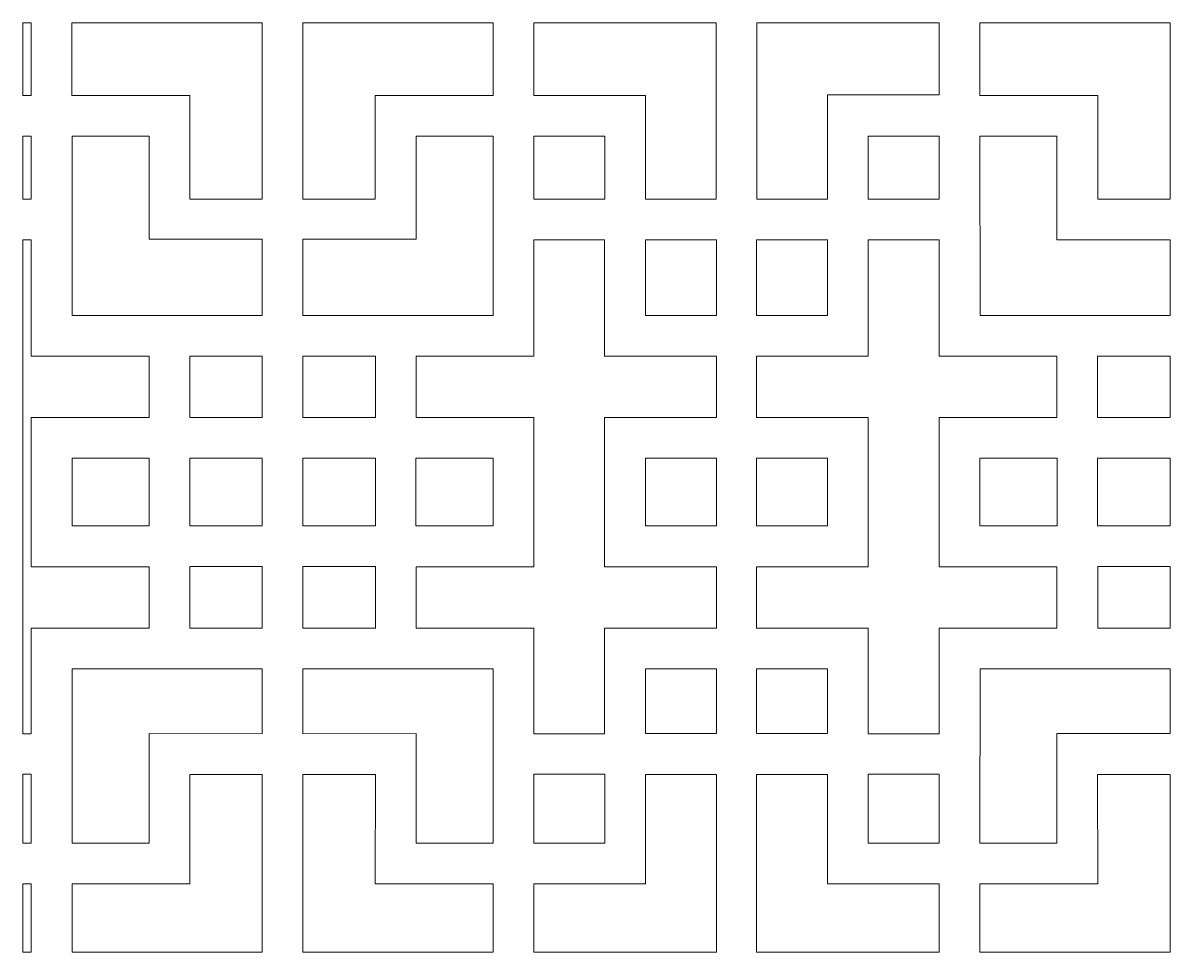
# Model space of a CAD drawing. Header units: centimetres. Extents: x -193 to 324, y -200 to 64.
# Drawn here: x 221.3 to 272, y -24.3 to 16.8 of the extents above; entities that cross this region are included whole.
import ezdxf

# ---------------------------------------------------------------- set-up
doc = ezdxf.new("R2010")
doc.units = ezdxf.units.CM
doc.header["$MEASUREMENT"] = 0
doc.layers.add('layer 1', color=7, linetype='Continuous')

msp = doc.modelspace()

# ---------------------------------------------------------------- linework, layer by layer
at = {"layer": 'layer 1', "color": 114, "lineweight": 9}
for points, knots in [([(221.34187, 16.77045), (221.34187, 16.77045), (221.70796, 16.77037), (221.70796, 16.77037), (221.70796, 16.77037), (221.70796, 16.77037), (221.70796, 13.57037), (221.70796, 13.57037), (221.70796, 13.57037), (221.70796, 13.57037), (221.34187, 13.57036), (221.34187, 13.57036), (221.34187, 13.57036), (221.34187, 13.57036), (221.34187, 16.77045), (221.34187, 16.77045)], [0, 0, 0, 0, 0.2, 0.2, 0.2, 0.2, 0.4, 0.4, 0.4, 0.4, 0.6, 0.6, 0.6, 0.6, 1, 1, 1, 1]), ([(231.91296, 16.77037), (231.91296, 16.77037), (231.91296, 8.98037), (231.91296, 8.98037), (231.91296, 8.98037), (231.91296, 8.98037), (228.71546, 8.98037), (228.71546, 8.98037), (228.71546, 8.98037), (228.71546, 8.98037), (228.71546, 13.57037), (228.71546, 13.57037), (228.71546, 13.57037), (228.71546, 13.57037), (223.50796, 13.57037), (223.50796, 13.57037), (223.50796, 13.57037), (223.50796, 13.57037), (223.50796, 16.77037), (223.50796, 16.77037), (223.50796, 16.77037), (223.50796, 16.77037), (231.91296, 16.77037), (231.91296, 16.77037)], [0, 0, 0, 0, 0.14285714, 0.14285714, 0.14285714, 0.14285714, 0.28571429, 0.28571429, 0.28571429, 0.28571429, 0.42857143, 0.42857143, 0.42857143, 0.42857143, 0.57142857, 0.57142857, 0.57142857, 0.57142857, 0.71428571, 0.71428571, 0.71428571, 0.71428571, 1, 1, 1, 1]), ([(233.71252, 16.77037), (233.71252, 16.77037), (233.71252, 8.98037), (233.71252, 8.98037), (233.71252, 8.98037), (233.71252, 8.98037), (236.91002, 8.98037), (236.91002, 8.98037), (236.91002, 8.98037), (236.91002, 8.98037), (236.91002, 13.57037), (236.91002, 13.57037), (236.91002, 13.57037), (236.91002, 13.57037), (242.11752, 13.57037), (242.11752, 13.57037), (242.11752, 13.57037), (242.11752, 13.57037), (242.11752, 16.77037), (242.11752, 16.77037), (242.11752, 16.77037), (242.11752, 16.77037), (233.71252, 16.77037), (233.71252, 16.77037)], [0, 0, 0, 0, 0.14285714, 0.14285714, 0.14285714, 0.14285714, 0.28571429, 0.28571429, 0.28571429, 0.28571429, 0.42857143, 0.42857143, 0.42857143, 0.42857143, 0.57142857, 0.57142857, 0.57142857, 0.57142857, 0.71428571, 0.71428571, 0.71428571, 0.71428571, 1, 1, 1, 1]), ([(243.91752, 16.77037), (243.91752, 16.77037), (243.91752, 13.57037), (243.91752, 13.57037), (243.91752, 13.57037), (243.91752, 13.57037), (248.85002, 13.57038), (248.85002, 13.57038), (248.85002, 13.57038), (248.85002, 13.57038), (248.85002, 8.98037), (248.85002, 8.98037), (248.85002, 8.98037), (248.85002, 8.98037), (251.97502, 8.98037), (251.97502, 8.98037), (251.97502, 8.98037), (251.97502, 8.98037), (251.97502, 16.77037), (251.97502, 16.77037), (251.97502, 16.77037), (251.97502, 16.77037), (243.91752, 16.77037), (243.91752, 16.77037)], [0, 0, 0, 0, 0.14285714, 0.14285714, 0.14285714, 0.14285714, 0.28571429, 0.28571429, 0.28571429, 0.28571429, 0.42857143, 0.42857143, 0.42857143, 0.42857143, 0.57142857, 0.57142857, 0.57142857, 0.57142857, 0.71428571, 0.71428571, 0.71428571, 0.71428571, 1, 1, 1, 1]), ([(256.89002, 13.59595), (256.89002, 13.59595), (261.82252, 13.59595), (261.82252, 13.59595), (261.82252, 13.59595), (261.82252, 13.59595), (261.82252, 16.77037), (261.82252, 16.77037), (261.82252, 16.77037), (261.82252, 16.77037), (253.76502, 16.77037), (253.76502, 16.77037), (253.76502, 16.77037), (253.76502, 16.77037), (253.76502, 8.98037), (253.76502, 8.98037), (253.76502, 8.98037), (253.76502, 8.98037), (256.89002, 8.98037), (256.89002, 8.98037), (256.89002, 8.98037), (256.89002, 8.98037), (256.89002, 13.59595), (256.89002, 13.59595)], [0, 0, 0, 0, 0.14285714, 0.14285714, 0.14285714, 0.14285714, 0.28571429, 0.28571429, 0.28571429, 0.28571429, 0.42857143, 0.42857143, 0.42857143, 0.42857143, 0.57142857, 0.57142857, 0.57142857, 0.57142857, 0.71428571, 0.71428571, 0.71428571, 0.71428571, 1, 1, 1, 1]), ([(268.83003, 13.57037), (268.83003, 13.57037), (268.83002, 8.98037), (268.83002, 8.98037), (268.83002, 8.98037), (268.83002, 8.98037), (272.02752, 8.98037), (272.02752, 8.98037), (272.02752, 8.98037), (272.02752, 8.98037), (272.02752, 16.77037), (272.02752, 16.77037), (272.02752, 16.77037), (272.02752, 16.77037), (263.62252, 16.77037), (263.62252, 16.77037), (263.62252, 16.77037), (263.62252, 16.77037), (263.62252, 13.57037), (263.62252, 13.57037), (263.62252, 13.57037), (263.62252, 13.57037), (268.83003, 13.57037), (268.83003, 13.57037)], [0, 0, 0, 0, 0.14285714, 0.14285714, 0.14285714, 0.14285714, 0.28571429, 0.28571429, 0.28571429, 0.28571429, 0.42857143, 0.42857143, 0.42857143, 0.42857143, 0.57142857, 0.57142857, 0.57142857, 0.57142857, 0.71428571, 0.71428571, 0.71428571, 0.71428571, 1, 1, 1, 1]), ([(221.34187, 11.77026), (221.34187, 11.77026), (221.70796, 11.77037), (221.70796, 11.77037), (221.70796, 11.77037), (221.70796, 11.77037), (221.70796, 8.98037), (221.70796, 8.98037), (221.70796, 8.98037), (221.70796, 8.98037), (221.34187, 8.98037), (221.34187, 8.98037), (221.34187, 8.98037), (221.34187, 8.98037), (221.34187, 11.77026), (221.34187, 11.77026)], [0, 0, 0, 0, 0.2, 0.2, 0.2, 0.2, 0.4, 0.4, 0.4, 0.4, 0.6, 0.6, 0.6, 0.6, 1, 1, 1, 1]), ([(223.51046, 3.84538), (223.51046, 3.84538), (223.51046, 11.77037), (223.51046, 11.77037), (223.51046, 11.77037), (223.51046, 11.77037), (226.91449, 11.77037), (226.91449, 11.77037), (226.91449, 11.77037), (226.91449, 11.77037), (226.91296, 7.21412), (226.91296, 7.21412), (226.91296, 7.21412), (226.91296, 7.21412), (231.91296, 7.21412), (231.91296, 7.21412), (231.91296, 7.21412), (231.91296, 7.21412), (231.91296, 3.84538), (231.91296, 3.84538), (231.91296, 3.84538), (231.91296, 3.84538), (223.51046, 3.84538), (223.51046, 3.84538)], [0, 0, 0, 0, 0.14285714, 0.14285714, 0.14285714, 0.14285714, 0.28571429, 0.28571429, 0.28571429, 0.28571429, 0.42857143, 0.42857143, 0.42857143, 0.42857143, 0.57142857, 0.57142857, 0.57142857, 0.57142857, 0.71428571, 0.71428571, 0.71428571, 0.71428571, 1, 1, 1, 1]), ([(242.11502, 3.84538), (242.11502, 3.84538), (242.11502, 11.77037), (242.11502, 11.77037), (242.11502, 11.77037), (242.11502, 11.77037), (238.71099, 11.77037), (238.71099, 11.77037), (238.71099, 11.77037), (238.71099, 11.77037), (238.71252, 7.21412), (238.71252, 7.21412), (238.71252, 7.21412), (238.71252, 7.21412), (233.71252, 7.21412), (233.71252, 7.21412), (233.71252, 7.21412), (233.71252, 7.21412), (233.71252, 3.84538), (233.71252, 3.84538), (233.71252, 3.84538), (233.71252, 3.84538), (242.11502, 3.84538), (242.11502, 3.84538)], [0, 0, 0, 0, 0.14285714, 0.14285714, 0.14285714, 0.14285714, 0.28571429, 0.28571429, 0.28571429, 0.28571429, 0.42857143, 0.42857143, 0.42857143, 0.42857143, 0.57142857, 0.57142857, 0.57142857, 0.57142857, 0.71428571, 0.71428571, 0.71428571, 0.71428571, 1, 1, 1, 1]), ([(247.05002, 11.77037), (247.05002, 11.77037), (243.91752, 11.77037), (243.91752, 11.77037), (243.91752, 11.77037), (243.91752, 11.77037), (243.91752, 8.98037), (243.91752, 8.98037), (243.91752, 8.98037), (243.91752, 8.98037), (247.05002, 8.98037), (247.05002, 8.98037), (247.05002, 8.98037), (247.05002, 8.98037), (247.05002, 11.77037), (247.05002, 11.77037)], [0, 0, 0, 0, 0.2, 0.2, 0.2, 0.2, 0.4, 0.4, 0.4, 0.4, 0.6, 0.6, 0.6, 0.6, 1, 1, 1, 1]), ([(261.82252, 11.77037), (261.82252, 11.77037), (258.69002, 11.77037), (258.69002, 11.77037), (258.69002, 11.77037), (258.69002, 11.77037), (258.69002, 8.98037), (258.69002, 8.98037), (258.69002, 8.98037), (258.69002, 8.98037), (261.82252, 8.98037), (261.82252, 8.98037), (261.82252, 8.98037), (261.82252, 8.98037), (261.82252, 11.77037), (261.82252, 11.77037)], [0, 0, 0, 0, 0.2, 0.2, 0.2, 0.2, 0.4, 0.4, 0.4, 0.4, 0.6, 0.6, 0.6, 0.6, 1, 1, 1, 1]), ([(263.64113, 3.84531), (263.64113, 3.84531), (272.02752, 3.84538), (272.02752, 3.84538), (272.02752, 3.84538), (272.02752, 3.84538), (272.02752, 7.18038), (272.02752, 7.18038), (272.02752, 7.18038), (272.02752, 7.18038), (267.02752, 7.17992), (267.02752, 7.17992), (267.02752, 7.17992), (267.02752, 7.17992), (267.02752, 11.77037), (267.02752, 11.77037), (267.02752, 11.77037), (267.02752, 11.77037), (263.62502, 11.77037), (263.62502, 11.77037), (263.62502, 11.77037), (263.62502, 11.77037), (263.64113, 3.84531), (263.64113, 3.84531)], [0, 0, 0, 0, 0.14285714, 0.14285714, 0.14285714, 0.14285714, 0.28571429, 0.28571429, 0.28571429, 0.28571429, 0.42857143, 0.42857143, 0.42857143, 0.42857143, 0.57142857, 0.57142857, 0.57142857, 0.57142857, 0.71428571, 0.71428571, 0.71428571, 0.71428571, 1, 1, 1, 1]), ([(221.34187, 7.18049), (221.34187, 7.18049), (221.70796, 7.18038), (221.70796, 7.18038), (221.70796, 7.18038), (221.70796, 7.18038), (221.70796, 2.04288), (221.70796, 2.04288), (221.70796, 2.04288), (221.70796, 2.04288), (226.91296, 2.04288), (226.91296, 2.04288), (226.91296, 2.04288), (226.91296, 2.04288), (226.91296, -0.66963), (226.91296, -0.66963), (226.91296, -0.66963), (226.91296, -0.66963), (221.70796, -0.66962), (221.70796, -0.66962), (221.70796, -0.66962), (221.70796, -0.66962), (221.70796, -7.26463), (221.70796, -7.26463), (221.70796, -7.26463), (221.70796, -7.26463), (226.91296, -7.26462), (226.91296, -7.26462), (226.91296, -7.26462), (226.91296, -7.26462), (226.91296, -9.98462), (226.91296, -9.98462), (226.91296, -9.98462), (226.91296, -9.98462), (221.70796, -9.98213), (221.70796, -9.98213), (221.70796, -9.98213), (221.70796, -9.98213), (221.70796, -14.64463), (221.70796, -14.64463), (221.70796, -14.64463), (221.70796, -14.64463), (221.34187, -14.64464), (221.34187, -14.64464), (221.34187, -14.64464), (221.34187, -14.64464), (221.34187, 7.18049), (221.34187, 7.18049)], [0, 0, 0, 0, 0.07692308, 0.07692308, 0.07692308, 0.07692308, 0.15384615, 0.15384615, 0.15384615, 0.15384615, 0.23076923, 0.23076923, 0.23076923, 0.23076923, 0.30769231, 0.30769231, 0.30769231, 0.30769231, 0.38461538, 0.38461538, 0.38461538, 0.38461538, 0.46153846, 0.46153846, 0.46153846, 0.46153846, 0.53846154, 0.53846154, 0.53846154, 0.53846154, 0.61538462, 0.61538462, 0.61538462, 0.61538462, 0.69230769, 0.69230769, 0.69230769, 0.69230769, 0.76923077, 0.76923077, 0.76923077, 0.76923077, 0.84615385, 0.84615385, 0.84615385, 0.84615385, 1, 1, 1, 1]), ([(247.03254, -7.26462), (247.03254, -7.26462), (247.04502, -0.66962), (247.04502, -0.66962), (247.04502, -0.66962), (247.04502, -0.66962), (251.98002, -0.66963), (251.98002, -0.66963), (251.98002, -0.66963), (251.98002, -0.66963), (251.98002, 2.04288), (251.98002, 2.04288), (251.98002, 2.04288), (251.98002, 2.04288), (247.03255, 2.04288), (247.03255, 2.04288), (247.03255, 2.04288), (247.03255, 2.04288), (247.04502, 7.18038), (247.04502, 7.18038), (247.04502, 7.18038), (247.04502, 7.18038), (243.91752, 7.18038), (243.91752, 7.18038), (243.91752, 7.18038), (243.91752, 7.18038), (243.91752, 2.04288), (243.91752, 2.04288), (243.91752, 2.04288), (243.91752, 2.04288), (238.71252, 2.04288), (238.71252, 2.04288), (238.71252, 2.04288), (238.71252, 2.04288), (238.71252, -0.66963), (238.71252, -0.66963), (238.71252, -0.66963), (238.71252, -0.66963), (243.91752, -0.66962), (243.91752, -0.66962), (243.91752, -0.66962), (243.91752, -0.66962), (243.91752, -7.26463), (243.91752, -7.26463), (243.91752, -7.26463), (243.91752, -7.26463), (238.71252, -7.26462), (238.71252, -7.26462), (238.71252, -7.26462), (238.71252, -7.26462), (238.71252, -9.98462), (238.71252, -9.98462), (238.71252, -9.98462), (238.71252, -9.98462), (243.91752, -9.98213), (243.91752, -9.98213), (243.91752, -9.98213), (243.91752, -9.98213), (243.91752, -14.64463), (243.91752, -14.64463), (243.91752, -14.64463), (243.91752, -14.64463), (247.04502, -14.64463), (247.04502, -14.64463), (247.04502, -14.64463), (247.04502, -14.64463), (247.03255, -9.98462), (247.03255, -9.98462), (247.03255, -9.98462), (247.03255, -9.98462), (251.98002, -9.98462), (251.98002, -9.98462), (251.98002, -9.98462), (251.98002, -9.98462), (251.98002, -7.26462), (251.98002, -7.26462), (251.98002, -7.26462), (251.98002, -7.26462), (247.03254, -7.26462), (247.03254, -7.26462)], [0, 0, 0, 0, 0.04761905, 0.04761905, 0.04761905, 0.04761905, 0.0952381, 0.0952381, 0.0952381, 0.0952381, 0.14285714, 0.14285714, 0.14285714, 0.14285714, 0.19047619, 0.19047619, 0.19047619, 0.19047619, 0.23809524, 0.23809524, 0.23809524, 0.23809524, 0.28571429, 0.28571429, 0.28571429, 0.28571429, 0.33333333, 0.33333333, 0.33333333, 0.33333333, 0.38095238, 0.38095238, 0.38095238, 0.38095238, 0.42857143, 0.42857143, 0.42857143, 0.42857143, 0.47619048, 0.47619048, 0.47619048, 0.47619048, 0.52380952, 0.52380952, 0.52380952, 0.52380952, 0.57142857, 0.57142857, 0.57142857, 0.57142857, 0.61904762, 0.61904762, 0.61904762, 0.61904762, 0.66666667, 0.66666667, 0.66666667, 0.66666667, 0.71428571, 0.71428571, 0.71428571, 0.71428571, 0.76190476, 0.76190476, 0.76190476, 0.76190476, 0.80952381, 0.80952381, 0.80952381, 0.80952381, 0.85714286, 0.85714286, 0.85714286, 0.85714286, 0.9047619, 0.9047619, 0.9047619, 0.9047619, 1, 1, 1, 1]), ([(251.98002, 7.17788), (251.98002, 7.17788), (248.85002, 7.17788), (248.85002, 7.17788), (248.85002, 7.17788), (248.85002, 7.17788), (248.85002, 3.84538), (248.85002, 3.84538), (248.85002, 3.84538), (248.85002, 3.84538), (251.98002, 3.84538), (251.98002, 3.84538), (251.98002, 3.84538), (251.98002, 3.84538), (251.98002, 7.17788), (251.98002, 7.17788)], [0, 0, 0, 0, 0.2, 0.2, 0.2, 0.2, 0.4, 0.4, 0.4, 0.4, 0.6, 0.6, 0.6, 0.6, 1, 1, 1, 1]), ([(261.82251, -0.66963), (261.82251, -0.66963), (261.82252, -7.26461), (261.82252, -7.26461), (261.82252, -7.26461), (261.82252, -7.26461), (267.02752, -7.26462), (267.02752, -7.26462), (267.02752, -7.26462), (267.02752, -7.26462), (267.02752, -9.98462), (267.02752, -9.98462), (267.02752, -9.98462), (267.02752, -9.98462), (261.82252, -9.98462), (261.82252, -9.98462), (261.82252, -9.98462), (261.82252, -9.98462), (261.82252, -14.64463), (261.82252, -14.64463), (261.82252, -14.64463), (261.82252, -14.64463), (258.69502, -14.64463), (258.69502, -14.64463), (258.69502, -14.64463), (258.69502, -14.64463), (258.69502, -9.98214), (258.69502, -9.98214), (258.69502, -9.98214), (258.69502, -9.98214), (253.76002, -9.98462), (253.76002, -9.98462), (253.76002, -9.98462), (253.76002, -9.98462), (253.76002, -7.26462), (253.76002, -7.26462), (253.76002, -7.26462), (253.76002, -7.26462), (258.69502, -7.26462), (258.69502, -7.26462), (258.69502, -7.26462), (258.69502, -7.26462), (258.69502, -0.66964), (258.69502, -0.66964), (258.69502, -0.66964), (258.69502, -0.66964), (253.76002, -0.66963), (253.76002, -0.66963), (253.76002, -0.66963), (253.76002, -0.66963), (253.76002, 2.04288), (253.76002, 2.04288), (253.76002, 2.04288), (253.76002, 2.04288), (258.69502, 2.04287), (258.69502, 2.04287), (258.69502, 2.04287), (258.69502, 2.04287), (258.69502, 7.18038), (258.69502, 7.18038), (258.69502, 7.18038), (258.69502, 7.18038), (261.82252, 7.18038), (261.82252, 7.18038), (261.82252, 7.18038), (261.82252, 7.18038), (261.82252, 2.04288), (261.82252, 2.04288), (261.82252, 2.04288), (261.82252, 2.04288), (267.02752, 2.04288), (267.02752, 2.04288), (267.02752, 2.04288), (267.02752, 2.04288), (267.02752, -0.66963), (267.02752, -0.66963), (267.02752, -0.66963), (267.02752, -0.66963), (261.82251, -0.66963), (261.82251, -0.66963)], [0, 0, 0, 0, 0.04761905, 0.04761905, 0.04761905, 0.04761905, 0.0952381, 0.0952381, 0.0952381, 0.0952381, 0.14285714, 0.14285714, 0.14285714, 0.14285714, 0.19047619, 0.19047619, 0.19047619, 0.19047619, 0.23809524, 0.23809524, 0.23809524, 0.23809524, 0.28571429, 0.28571429, 0.28571429, 0.28571429, 0.33333333, 0.33333333, 0.33333333, 0.33333333, 0.38095238, 0.38095238, 0.38095238, 0.38095238, 0.42857143, 0.42857143, 0.42857143, 0.42857143, 0.47619048, 0.47619048, 0.47619048, 0.47619048, 0.52380952, 0.52380952, 0.52380952, 0.52380952, 0.57142857, 0.57142857, 0.57142857, 0.57142857, 0.61904762, 0.61904762, 0.61904762, 0.61904762, 0.66666667, 0.66666667, 0.66666667, 0.66666667, 0.71428571, 0.71428571, 0.71428571, 0.71428571, 0.76190476, 0.76190476, 0.76190476, 0.76190476, 0.80952381, 0.80952381, 0.80952381, 0.80952381, 0.85714286, 0.85714286, 0.85714286, 0.85714286, 0.9047619, 0.9047619, 0.9047619, 0.9047619, 1, 1, 1, 1]), ([(256.89002, 7.17788), (256.89002, 7.17788), (253.76002, 7.17788), (253.76002, 7.17788), (253.76002, 7.17788), (253.76002, 7.17788), (253.76002, 3.84538), (253.76002, 3.84538), (253.76002, 3.84538), (253.76002, 3.84538), (256.89002, 3.84538), (256.89002, 3.84538), (256.89002, 3.84538), (256.89002, 3.84538), (256.89002, 7.17788), (256.89002, 7.17788)], [0, 0, 0, 0, 0.2, 0.2, 0.2, 0.2, 0.4, 0.4, 0.4, 0.4, 0.6, 0.6, 0.6, 0.6, 1, 1, 1, 1]), ([(228.71296, 2.04537), (228.71296, 2.04537), (231.91296, 2.04537), (231.91296, 2.04537), (231.91296, 2.04537), (231.91296, 2.04537), (231.91296, -0.66963), (231.91296, -0.66963), (231.91296, -0.66963), (231.91296, -0.66963), (228.71296, -0.66963), (228.71296, -0.66963), (228.71296, -0.66963), (228.71296, -0.66963), (228.71296, 2.04537), (228.71296, 2.04537)], [0, 0, 0, 0, 0.2, 0.2, 0.2, 0.2, 0.4, 0.4, 0.4, 0.4, 0.6, 0.6, 0.6, 0.6, 1, 1, 1, 1]), ([(236.91252, 2.04537), (236.91252, 2.04537), (233.71252, 2.04537), (233.71252, 2.04537), (233.71252, 2.04537), (233.71252, 2.04537), (233.71252, -0.66963), (233.71252, -0.66963), (233.71252, -0.66963), (233.71252, -0.66963), (236.91252, -0.66963), (236.91252, -0.66963), (236.91252, -0.66963), (236.91252, -0.66963), (236.91252, 2.04537), (236.91252, 2.04537)], [0, 0, 0, 0, 0.2, 0.2, 0.2, 0.2, 0.4, 0.4, 0.4, 0.4, 0.6, 0.6, 0.6, 0.6, 1, 1, 1, 1]), ([(272.02752, 2.04537), (272.02752, 2.04537), (268.82752, 2.04537), (268.82752, 2.04537), (268.82752, 2.04537), (268.82752, 2.04537), (268.82752, -0.66963), (268.82752, -0.66963), (268.82752, -0.66963), (268.82752, -0.66963), (272.02752, -0.66963), (272.02752, -0.66963), (272.02752, -0.66963), (272.02752, -0.66963), (272.02752, 2.04537), (272.02752, 2.04537)], [0, 0, 0, 0, 0.2, 0.2, 0.2, 0.2, 0.4, 0.4, 0.4, 0.4, 0.6, 0.6, 0.6, 0.6, 1, 1, 1, 1]), ([(223.51046, -2.46963), (223.51046, -2.46963), (226.91796, -2.46963), (226.91796, -2.46963), (226.91796, -2.46963), (226.91796, -2.46963), (226.91796, -5.45962), (226.91796, -5.45962), (226.91796, -5.45962), (226.91796, -5.45962), (223.51046, -5.45962), (223.51046, -5.45962), (223.51046, -5.45962), (223.51046, -5.45962), (223.51046, -2.46963), (223.51046, -2.46963)], [0, 0, 0, 0, 0.2, 0.2, 0.2, 0.2, 0.4, 0.4, 0.4, 0.4, 0.6, 0.6, 0.6, 0.6, 1, 1, 1, 1]), ([(228.71296, -2.46963), (228.71296, -2.46963), (231.91296, -2.46963), (231.91296, -2.46963), (231.91296, -2.46963), (231.91296, -2.46963), (231.91296, -5.46462), (231.91296, -5.46462), (231.91296, -5.46462), (231.91296, -5.46462), (228.71296, -5.46462), (228.71296, -5.46462), (228.71296, -5.46462), (228.71296, -5.46462), (228.71296, -2.46963), (228.71296, -2.46963)], [0, 0, 0, 0, 0.2, 0.2, 0.2, 0.2, 0.4, 0.4, 0.4, 0.4, 0.6, 0.6, 0.6, 0.6, 1, 1, 1, 1]), ([(236.91252, -2.46963), (236.91252, -2.46963), (233.71252, -2.46963), (233.71252, -2.46963), (233.71252, -2.46963), (233.71252, -2.46963), (233.71252, -5.46462), (233.71252, -5.46462), (233.71252, -5.46462), (233.71252, -5.46462), (236.91252, -5.46462), (236.91252, -5.46462), (236.91252, -5.46462), (236.91252, -5.46462), (236.91252, -2.46963), (236.91252, -2.46963)], [0, 0, 0, 0, 0.2, 0.2, 0.2, 0.2, 0.4, 0.4, 0.4, 0.4, 0.6, 0.6, 0.6, 0.6, 1, 1, 1, 1]), ([(242.11502, -2.46963), (242.11502, -2.46963), (238.70752, -2.46963), (238.70752, -2.46963), (238.70752, -2.46963), (238.70752, -2.46963), (238.70752, -5.45962), (238.70752, -5.45962), (238.70752, -5.45962), (238.70752, -5.45962), (242.11502, -5.45962), (242.11502, -5.45962), (242.11502, -5.45962), (242.11502, -5.45962), (242.11502, -2.46963), (242.11502, -2.46963)], [0, 0, 0, 0, 0.2, 0.2, 0.2, 0.2, 0.4, 0.4, 0.4, 0.4, 0.6, 0.6, 0.6, 0.6, 1, 1, 1, 1]), ([(251.98002, -2.46712), (251.98002, -2.46712), (248.85002, -2.46712), (248.85002, -2.46712), (248.85002, -2.46712), (248.85002, -2.46712), (248.85002, -5.46462), (248.85002, -5.46462), (248.85002, -5.46462), (248.85002, -5.46462), (251.98002, -5.46462), (251.98002, -5.46462), (251.98002, -5.46462), (251.98002, -5.46462), (251.98002, -2.46712), (251.98002, -2.46712)], [0, 0, 0, 0, 0.2, 0.2, 0.2, 0.2, 0.4, 0.4, 0.4, 0.4, 0.6, 0.6, 0.6, 0.6, 1, 1, 1, 1]), ([(256.89002, -2.46712), (256.89002, -2.46712), (253.75752, -2.46712), (253.75752, -2.46712), (253.75752, -2.46712), (253.75752, -2.46712), (253.75752, -5.46462), (253.75752, -5.46462), (253.75752, -5.46462), (253.75752, -5.46462), (256.89002, -5.46462), (256.89002, -5.46462), (256.89002, -5.46462), (256.89002, -5.46462), (256.89002, -2.46712), (256.89002, -2.46712)], [0, 0, 0, 0, 0.2, 0.2, 0.2, 0.2, 0.4, 0.4, 0.4, 0.4, 0.6, 0.6, 0.6, 0.6, 1, 1, 1, 1]), ([(267.03252, -2.46963), (267.03252, -2.46963), (263.62502, -2.46963), (263.62502, -2.46963), (263.62502, -2.46963), (263.62502, -2.46963), (263.62502, -5.45962), (263.62502, -5.45962), (263.62502, -5.45962), (263.62502, -5.45962), (267.03252, -5.45962), (267.03252, -5.45962), (267.03252, -5.45962), (267.03252, -5.45962), (267.03252, -2.46963), (267.03252, -2.46963)], [0, 0, 0, 0, 0.2, 0.2, 0.2, 0.2, 0.4, 0.4, 0.4, 0.4, 0.6, 0.6, 0.6, 0.6, 1, 1, 1, 1]), ([(272.02752, -2.46963), (272.02752, -2.46963), (268.82752, -2.46963), (268.82752, -2.46963), (268.82752, -2.46963), (268.82752, -2.46963), (268.82752, -5.46462), (268.82752, -5.46462), (268.82752, -5.46462), (268.82752, -5.46462), (272.02752, -5.46462), (272.02752, -5.46462), (272.02752, -5.46462), (272.02752, -5.46462), (272.02752, -2.46963), (272.02752, -2.46963)], [0, 0, 0, 0, 0.2, 0.2, 0.2, 0.2, 0.4, 0.4, 0.4, 0.4, 0.6, 0.6, 0.6, 0.6, 1, 1, 1, 1]), ([(228.71296, -7.26213), (228.71296, -7.26213), (231.91296, -7.26213), (231.91296, -7.26213), (231.91296, -7.26213), (231.91296, -7.26213), (231.91296, -9.98462), (231.91296, -9.98462), (231.91296, -9.98462), (231.91296, -9.98462), (228.71296, -9.98462), (228.71296, -9.98462), (228.71296, -9.98462), (228.71296, -9.98462), (228.71296, -7.26213), (228.71296, -7.26213)], [0, 0, 0, 0, 0.2, 0.2, 0.2, 0.2, 0.4, 0.4, 0.4, 0.4, 0.6, 0.6, 0.6, 0.6, 1, 1, 1, 1]), ([(236.91252, -7.26213), (236.91252, -7.26213), (233.71252, -7.26213), (233.71252, -7.26213), (233.71252, -7.26213), (233.71252, -7.26213), (233.71252, -9.98462), (233.71252, -9.98462), (233.71252, -9.98462), (233.71252, -9.98462), (236.91252, -9.98462), (236.91252, -9.98462), (236.91252, -9.98462), (236.91252, -9.98462), (236.91252, -7.26213), (236.91252, -7.26213)], [0, 0, 0, 0, 0.2, 0.2, 0.2, 0.2, 0.4, 0.4, 0.4, 0.4, 0.6, 0.6, 0.6, 0.6, 1, 1, 1, 1]), ([(272.02701, -7.26049), (272.02701, -7.26049), (268.82912, -7.26049), (268.82912, -7.26049), (268.82912, -7.26049), (268.82912, -7.26049), (268.82912, -9.98685), (268.82912, -9.98685), (268.82912, -9.98685), (268.82912, -9.98685), (272.02701, -9.98685), (272.02701, -9.98685), (272.02701, -9.98685), (272.02701, -9.98685), (272.02701, -7.26049), (272.02701, -7.26049)], [0, 0, 0, 0, 0.2, 0.2, 0.2, 0.2, 0.4, 0.4, 0.4, 0.4, 0.6, 0.6, 0.6, 0.6, 1, 1, 1, 1]), ([(226.91296, -14.63963), (226.91296, -14.63963), (231.91296, -14.64463), (231.91296, -14.64463), (231.91296, -14.64463), (231.91296, -14.64463), (231.91296, -11.78463), (231.91296, -11.78463), (231.91296, -11.78463), (231.91296, -11.78463), (223.51046, -11.78463), (223.51046, -11.78463), (223.51046, -11.78463), (223.51046, -11.78463), (223.51046, -19.48713), (223.51046, -19.48713), (223.51046, -19.48713), (223.51046, -19.48713), (226.91296, -19.48713), (226.91296, -19.48713), (226.91296, -19.48713), (226.91296, -19.48713), (226.91296, -14.63963), (226.91296, -14.63963)], [0, 0, 0, 0, 0.14285714, 0.14285714, 0.14285714, 0.14285714, 0.28571429, 0.28571429, 0.28571429, 0.28571429, 0.42857143, 0.42857143, 0.42857143, 0.42857143, 0.57142857, 0.57142857, 0.57142857, 0.57142857, 0.71428571, 0.71428571, 0.71428571, 0.71428571, 1, 1, 1, 1]), ([(238.71252, -14.63963), (238.71252, -14.63963), (233.71252, -14.64463), (233.71252, -14.64463), (233.71252, -14.64463), (233.71252, -14.64463), (233.71252, -11.78463), (233.71252, -11.78463), (233.71252, -11.78463), (233.71252, -11.78463), (242.11502, -11.78463), (242.11502, -11.78463), (242.11502, -11.78463), (242.11502, -11.78463), (242.11502, -19.48713), (242.11502, -19.48713), (242.11502, -19.48713), (242.11502, -19.48713), (238.71252, -19.48713), (238.71252, -19.48713), (238.71252, -19.48713), (238.71252, -19.48713), (238.71252, -14.63963), (238.71252, -14.63963)], [0, 0, 0, 0, 0.14285714, 0.14285714, 0.14285714, 0.14285714, 0.28571429, 0.28571429, 0.28571429, 0.28571429, 0.42857143, 0.42857143, 0.42857143, 0.42857143, 0.57142857, 0.57142857, 0.57142857, 0.57142857, 0.71428571, 0.71428571, 0.71428571, 0.71428571, 1, 1, 1, 1]), ([(251.98002, -11.78213), (251.98002, -11.78213), (248.84752, -11.78213), (248.84752, -11.78213), (248.84752, -11.78213), (248.84752, -11.78213), (248.84752, -14.63963), (248.84752, -14.63963), (248.84752, -14.63963), (248.84752, -14.63963), (251.98002, -14.63963), (251.98002, -14.63963), (251.98002, -14.63963), (251.98002, -14.63963), (251.98002, -11.78213), (251.98002, -11.78213)], [0, 0, 0, 0, 0.2, 0.2, 0.2, 0.2, 0.4, 0.4, 0.4, 0.4, 0.6, 0.6, 0.6, 0.6, 1, 1, 1, 1]), ([(256.89002, -11.78213), (256.89002, -11.78213), (253.76002, -11.78213), (253.76002, -11.78213), (253.76002, -11.78213), (253.76002, -11.78213), (253.76002, -14.63963), (253.76002, -14.63963), (253.76002, -14.63963), (253.76002, -14.63963), (256.89002, -14.63963), (256.89002, -14.63963), (256.89002, -14.63963), (256.89002, -14.63963), (256.89002, -11.78213), (256.89002, -11.78213)], [0, 0, 0, 0, 0.2, 0.2, 0.2, 0.2, 0.4, 0.4, 0.4, 0.4, 0.6, 0.6, 0.6, 0.6, 1, 1, 1, 1]), ([(267.02752, -14.63963), (267.02752, -14.63963), (272.02752, -14.64085), (272.02752, -14.64085), (272.02752, -14.64085), (272.02752, -14.64085), (272.02752, -11.78463), (272.02752, -11.78463), (272.02752, -11.78463), (272.02752, -11.78463), (263.63042, -11.78463), (263.63042, -11.78463), (263.63042, -11.78463), (263.63042, -11.78463), (263.62502, -19.48713), (263.62502, -19.48713), (263.62502, -19.48713), (263.62502, -19.48713), (267.02752, -19.48713), (267.02752, -19.48713), (267.02752, -19.48713), (267.02752, -19.48713), (267.02752, -14.63963), (267.02752, -14.63963)], [0, 0, 0, 0, 0.14285714, 0.14285714, 0.14285714, 0.14285714, 0.28571429, 0.28571429, 0.28571429, 0.28571429, 0.42857143, 0.42857143, 0.42857143, 0.42857143, 0.57142857, 0.57142857, 0.57142857, 0.57142857, 0.71428571, 0.71428571, 0.71428571, 0.71428571, 1, 1, 1, 1]), ([(221.34187, -16.43966), (221.34187, -16.43966), (221.70796, -16.43963), (221.70796, -16.43963), (221.70796, -16.43963), (221.70796, -16.43963), (221.70796, -19.48713), (221.70796, -19.48713), (221.70796, -19.48713), (221.70796, -19.48713), (221.34187, -19.48713), (221.34187, -19.48713), (221.34187, -19.48713), (221.34187, -19.48713), (221.34187, -16.43966), (221.34187, -16.43966)], [0, 0, 0, 0, 0.2, 0.2, 0.2, 0.2, 0.4, 0.4, 0.4, 0.4, 0.6, 0.6, 0.6, 0.6, 1, 1, 1, 1]), ([(231.91296, -24.29713), (231.91296, -24.29713), (231.91296, -16.44213), (231.91296, -16.44213), (231.91296, -16.44213), (231.91296, -16.44213), (228.71296, -16.44213), (228.71296, -16.44213), (228.71296, -16.44213), (228.71296, -16.44213), (228.71546, -21.28713), (228.71546, -21.28713), (228.71546, -21.28713), (228.71546, -21.28713), (223.51046, -21.28713), (223.51046, -21.28713), (223.51046, -21.28713), (223.51046, -21.28713), (223.51046, -24.29713), (223.51046, -24.29713), (223.51046, -24.29713), (223.51046, -24.29713), (231.91296, -24.29713), (231.91296, -24.29713)], [0, 0, 0, 0, 0.14285714, 0.14285714, 0.14285714, 0.14285714, 0.28571429, 0.28571429, 0.28571429, 0.28571429, 0.42857143, 0.42857143, 0.42857143, 0.42857143, 0.57142857, 0.57142857, 0.57142857, 0.57142857, 0.71428571, 0.71428571, 0.71428571, 0.71428571, 1, 1, 1, 1]), ([(233.71252, -24.29713), (233.71252, -24.29713), (233.71252, -16.44213), (233.71252, -16.44213), (233.71252, -16.44213), (233.71252, -16.44213), (236.91252, -16.44213), (236.91252, -16.44213), (236.91252, -16.44213), (236.91252, -16.44213), (236.91002, -21.28713), (236.91002, -21.28713), (236.91002, -21.28713), (236.91002, -21.28713), (242.11502, -21.28713), (242.11502, -21.28713), (242.11502, -21.28713), (242.11502, -21.28713), (242.11502, -24.29713), (242.11502, -24.29713), (242.11502, -24.29713), (242.11502, -24.29713), (233.71252, -24.29713), (233.71252, -24.29713)], [0, 0, 0, 0, 0.14285714, 0.14285714, 0.14285714, 0.14285714, 0.28571429, 0.28571429, 0.28571429, 0.28571429, 0.42857143, 0.42857143, 0.42857143, 0.42857143, 0.57142857, 0.57142857, 0.57142857, 0.57142857, 0.71428571, 0.71428571, 0.71428571, 0.71428571, 1, 1, 1, 1]), ([(247.05002, -16.43963), (247.05002, -16.43963), (243.91752, -16.43963), (243.91752, -16.43963), (243.91752, -16.43963), (243.91752, -16.43963), (243.91752, -19.48713), (243.91752, -19.48713), (243.91752, -19.48713), (243.91752, -19.48713), (247.05002, -19.48713), (247.05002, -19.48713), (247.05002, -19.48713), (247.05002, -19.48713), (247.05002, -16.43963), (247.05002, -16.43963)], [0, 0, 0, 0, 0.2, 0.2, 0.2, 0.2, 0.4, 0.4, 0.4, 0.4, 0.6, 0.6, 0.6, 0.6, 1, 1, 1, 1]), ([(251.98002, -24.29713), (251.98002, -24.29713), (251.98002, -16.44213), (251.98002, -16.44213), (251.98002, -16.44213), (251.98002, -16.44213), (248.84751, -16.44213), (248.84751, -16.44213), (248.84751, -16.44213), (248.84751, -16.44213), (248.85002, -21.28713), (248.85002, -21.28713), (248.85002, -21.28713), (248.85002, -21.28713), (243.91752, -21.28713), (243.91752, -21.28713), (243.91752, -21.28713), (243.91752, -21.28713), (243.91752, -24.29713), (243.91752, -24.29713), (243.91752, -24.29713), (243.91752, -24.29713), (251.98002, -24.29713), (251.98002, -24.29713)], [0, 0, 0, 0, 0.14285714, 0.14285714, 0.14285714, 0.14285714, 0.28571429, 0.28571429, 0.28571429, 0.28571429, 0.42857143, 0.42857143, 0.42857143, 0.42857143, 0.57142857, 0.57142857, 0.57142857, 0.57142857, 0.71428571, 0.71428571, 0.71428571, 0.71428571, 1, 1, 1, 1]), ([(256.89002, -21.28713), (256.89002, -21.28713), (256.89002, -16.44213), (256.89002, -16.44213), (256.89002, -16.44213), (256.89002, -16.44213), (253.76002, -16.44213), (253.76002, -16.44213), (253.76002, -16.44213), (253.76002, -16.44213), (253.76002, -24.29713), (253.76002, -24.29713), (253.76002, -24.29713), (253.76002, -24.29713), (261.82252, -24.29713), (261.82252, -24.29713), (261.82252, -24.29713), (261.82252, -24.29713), (261.82252, -21.28713), (261.82252, -21.28713), (261.82252, -21.28713), (261.82252, -21.28713), (256.89002, -21.28713), (256.89002, -21.28713)], [0, 0, 0, 0, 0.14285714, 0.14285714, 0.14285714, 0.14285714, 0.28571429, 0.28571429, 0.28571429, 0.28571429, 0.42857143, 0.42857143, 0.42857143, 0.42857143, 0.57142857, 0.57142857, 0.57142857, 0.57142857, 0.71428571, 0.71428571, 0.71428571, 0.71428571, 1, 1, 1, 1]), ([(261.82252, -16.43963), (261.82252, -16.43963), (258.69002, -16.43963), (258.69002, -16.43963), (258.69002, -16.43963), (258.69002, -16.43963), (258.69002, -19.48713), (258.69002, -19.48713), (258.69002, -19.48713), (258.69002, -19.48713), (261.82252, -19.48713), (261.82252, -19.48713), (261.82252, -19.48713), (261.82252, -19.48713), (261.82252, -16.43963), (261.82252, -16.43963)], [0, 0, 0, 0, 0.2, 0.2, 0.2, 0.2, 0.4, 0.4, 0.4, 0.4, 0.6, 0.6, 0.6, 0.6, 1, 1, 1, 1]), ([(272.02752, -16.44213), (272.02752, -16.44213), (268.82752, -16.44213), (268.82752, -16.44213), (268.82752, -16.44213), (268.82752, -16.44213), (268.83001, -21.28713), (268.83001, -21.28713), (268.83001, -21.28713), (268.83001, -21.28713), (263.62502, -21.28713), (263.62502, -21.28713), (263.62502, -21.28713), (263.62502, -21.28713), (263.62502, -24.29713), (263.62502, -24.29713), (263.62502, -24.29713), (263.62502, -24.29713), (272.02752, -24.29713), (272.02752, -24.29713), (272.02752, -24.29713), (272.02752, -24.29713), (272.02752, -16.44213), (272.02752, -16.44213)], [0, 0, 0, 0, 0.14285714, 0.14285714, 0.14285714, 0.14285714, 0.28571429, 0.28571429, 0.28571429, 0.28571429, 0.42857143, 0.42857143, 0.42857143, 0.42857143, 0.57142857, 0.57142857, 0.57142857, 0.57142857, 0.71428571, 0.71428571, 0.71428571, 0.71428571, 1, 1, 1, 1]), ([(221.34187, -21.28702), (221.34187, -21.28702), (221.70796, -21.28713), (221.70796, -21.28713), (221.70796, -21.28713), (221.70796, -21.28713), (221.70796, -24.29713), (221.70796, -24.29713), (221.70796, -24.29713), (221.70796, -24.29713), (221.34187, -24.29713), (221.34187, -24.29713), (221.34187, -24.29713), (221.34187, -24.29713), (221.34187, -21.28702), (221.34187, -21.28702)], [0, 0, 0, 0, 0.2, 0.2, 0.2, 0.2, 0.4, 0.4, 0.4, 0.4, 0.6, 0.6, 0.6, 0.6, 1, 1, 1, 1])]:
    msp.add_open_spline(points, degree=3, knots=knots, dxfattribs=at)

doc.saveas('drawing.dxf')
